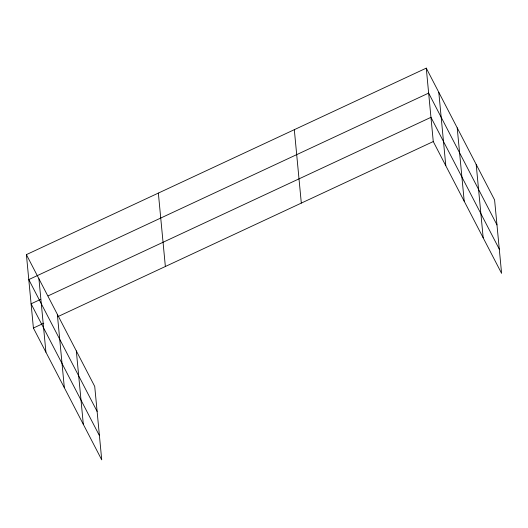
<?xml version="1.0" encoding="UTF-8"?>
<svg xmlns="http://www.w3.org/2000/svg" width="528" height="528" viewBox="0 0 528 528"><rect width="100%" height="100%" fill="white"/><g stroke="black" fill="none" stroke-linecap="round" stroke-linejoin="round"><path stroke-width="0.79" d="M26.4 254.628L94.73 386.443L101.732 459.862L33.403 328.046L26.4 254.628L426.268 68.138L494.597 199.954L501.6 273.372L433.27 141.557L426.268 68.138M40.729 299.323L31.093 303.818L99.422 435.633M48.14 295.865L430.96 117.328L499.29 249.143M33.403 328.046L43.784 323.202M57.869 316.635L433.27 141.557M496.98 224.915L428.65 93.1L28.783 279.589L97.112 411.404M476.183 164.432L483.186 237.844M457.208 127.829L464.211 201.241M438.794 92.301L445.797 165.719M294.314 129.677L301.316 203.095M158.354 193.083L165.363 266.501M76.316 350.922L83.318 424.334M57.341 314.318L64.343 387.73M38.927 278.791L45.929 352.209"/></g></svg>
